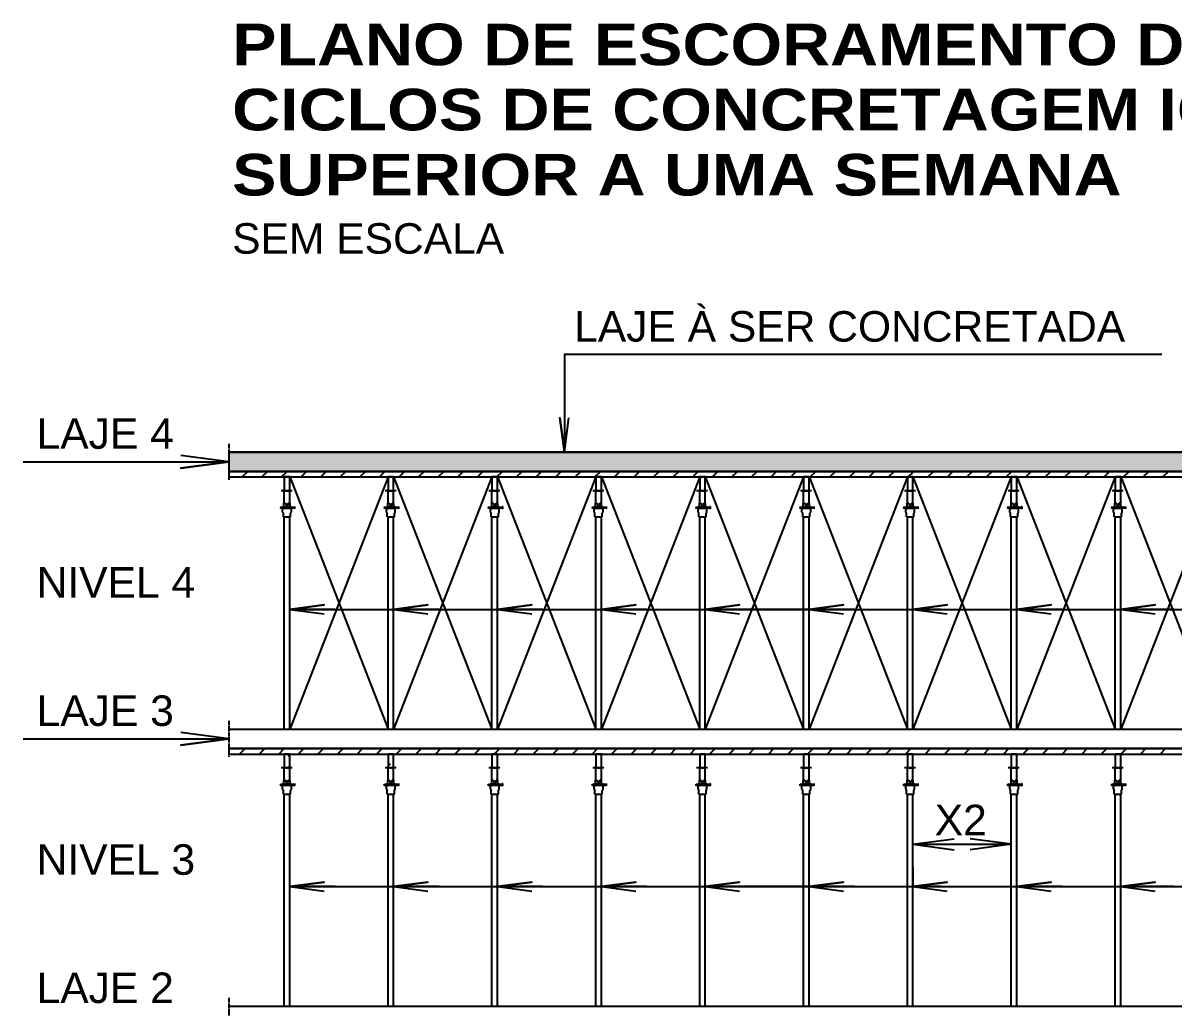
# Model space of a CAD drawing. Extents: x 0 to 7795, y 0 to 4205.
# Drawn here: x 5046.6 to 5462.1, y 931.9 to 1287.3 of the extents above; entities that cross this region are included whole.
import ezdxf

# ---------------------------------------------------------------- set-up
doc = ezdxf.new("R2010")
doc.units = 0
doc.header["$MEASUREMENT"] = 0
doc.linetypes.add('ESTILO_TQS_0007', pattern=[2.1, 1.5, -0.2, 0.2, -0.2])
for name, color, linetype in [('MTH-14', 2, 'CONTINUOUS'), ('MTH-230', 1, 'CONTINUOUS'), ('MTH-26', 1, 'CONTINUOUS'), ('MTH-COTAS7', 31, 'CONTINUOUS'), ('MTH-EIXO-217', 8, 'CONTINUOUS'), ('MTH-HACHURA-PILAR', 1, 'CONTINUOUS'), ('MTH-LAJE-PRÉ', 16, 'CONTINUOUS'), ('MTH-LINHA-CORTE', 5, 'CONTINUOUS'), ('MTH-LINHAS-GERAIS', 7, 'CONTINUOUS'), ('MTH-SIMB_COTA', 3, 'CONTINUOUS'), ('MTH-SOMBRA21', 150, 'CONTINUOUS'), ('MTH-TXT-NEGRITO', 5, 'CONTINUOUS'), ('MTH-TXT-NOTAS', 3, 'CONTINUOUS')]:
    doc.layers.add(name, color=color, linetype=linetype)
doc.styles.add('TQS_ARIAL', font='arial.ttf')
doc.styles.add('TQS_ARIAL_BLACK', font='ariblk.ttf')

msp = doc.modelspace()

# ---------------------------------------------------------------- linework, layer by layer
at = {"layer": 'MTH-14', "linetype": 'Continuous'}
for p, q in [((5142.891873, 1123.529939), (5178.391872, 1032.529939)), ((5178.391872, 1123.529939), (5142.891873, 1032.529939)), ((5180.391872, 1123.529939), (5215.891872, 1032.529939)), ((5215.891872, 1123.529939), (5180.391872, 1032.529939)), ((5253.391867, 1123.529939), (5217.891868, 1032.529939)), ((5217.891868, 1123.529939), (5253.391867, 1032.529939)), ((5290.891867, 1123.529939), (5255.391867, 1032.529939)), ((5255.391867, 1123.529939), (5290.891867, 1032.529939)), ((5328.391862, 1123.529939), (5292.891862, 1032.529939)), ((5292.891862, 1123.529939), (5328.391862, 1032.529939)), ((5365.891861, 1123.529939), (5330.391862, 1032.529939)), ((5330.391862, 1123.529939), (5365.891861, 1032.529939)), ((5403.391857, 1123.529939), (5367.891857, 1032.529939)), ((5367.891857, 1123.529939), (5403.391857, 1032.529939)), ((5440.891856, 1123.529939), (5405.391857, 1032.529939)), ((5405.391857, 1123.529939), (5440.891856, 1032.529939)), ((5478.391852, 1123.529939), (5442.891852, 1032.529939)), ((5442.891852, 1123.529939), (5478.391852, 1032.529939)), ((5140.891873, 1114.097688), (5140.891873, 1118.529939)), ((5142.891873, 1114.097688), (5142.891873, 1118.529939)), ((5178.391872, 1114.097688), (5178.391872, 1118.529939)), ((5180.391872, 1114.097688), (5180.391872, 1118.529939)), ((5215.891865, 1114.097688), (5215.891865, 1118.529939)), ((5217.891865, 1114.097688), (5217.891865, 1118.529939)), ((5253.391867, 1114.097688), (5253.391867, 1118.529939)), ((5255.391867, 1114.097688), (5255.391867, 1118.529939)), ((5290.89188, 1114.097688), (5290.89188, 1118.529939)), ((5292.89188, 1114.097688), (5292.89188, 1118.529939)), ((5328.391862, 1114.097688), (5328.391862, 1118.529939)), ((5330.391862, 1114.097688), (5330.391862, 1118.529939)), ((5365.89188, 1114.097688), (5365.89188, 1118.529939)), ((5367.89188, 1114.097688), (5367.89188, 1118.529939)), ((5403.391857, 1114.097688), (5403.391857, 1118.529939)), ((5405.391857, 1114.097688), (5405.391857, 1118.529939)), ((5440.89188, 1114.097688), (5440.89188, 1118.529939)), ((5442.89188, 1114.097688), (5442.89188, 1118.529939)), ((5140.891873, 1032.529939), (5140.891865, 1109.08658)), ((5142.891873, 1032.529939), (5142.891865, 1109.08658)), ((5178.391872, 1032.529939), (5178.391865, 1109.08658)), ((5180.391872, 1032.529939), (5180.391865, 1109.08658)), ((5215.891865, 1032.529939), (5215.891865, 1109.08658)), ((5217.891865, 1032.529939), (5217.891865, 1109.08658)), ((5253.391867, 1032.529939), (5253.39186, 1109.08658)), ((5255.391867, 1032.529939), (5255.39186, 1109.08658)), ((5290.89188, 1032.529939), (5290.89188, 1109.08658)), ((5292.89188, 1032.529939), (5292.89188, 1109.08658)), ((5328.391862, 1032.529939), (5328.391854, 1109.08658)), ((5330.391862, 1032.529939), (5330.391854, 1109.08658)), ((5365.89188, 1032.529939), (5365.89188, 1109.08658)), ((5367.89188, 1032.529939), (5367.89188, 1109.08658)), ((5403.391857, 1032.529939), (5403.391849, 1109.08658)), ((5405.391857, 1032.529939), (5405.391849, 1109.08658)), ((5440.89188, 1032.529939), (5440.89188, 1109.08658)), ((5442.89188, 1032.529939), (5442.89188, 1109.08658)), ((5140.891873, 1014.097688), (5140.891873, 1018.529939)), ((5142.891873, 1014.097688), (5142.891873, 1018.529939)), ((5178.391872, 1014.097688), (5178.391872, 1018.529939)), ((5180.391872, 1014.097688), (5180.391872, 1018.529939)), ((5215.891865, 1014.097688), (5215.891865, 1018.529939)), ((5217.891865, 1014.097688), (5217.891865, 1018.529939)), ((5253.391867, 1014.097688), (5253.391867, 1018.529939)), ((5255.391867, 1014.097688), (5255.391867, 1018.529939)), ((5290.89188, 1014.097688), (5290.89188, 1018.529939)), ((5292.89188, 1014.097688), (5292.89188, 1018.529939)), ((5328.391861, 1014.097688), (5328.391861, 1018.529939)), ((5330.391861, 1014.097688), (5330.391861, 1018.529939)), ((5365.89188, 1014.097688), (5365.89188, 1018.529939)), ((5367.89188, 1014.097688), (5367.89188, 1018.529939)), ((5403.391855, 1014.097688), (5403.391855, 1018.529939)), ((5405.391855, 1014.097688), (5405.391855, 1018.529939)), ((5440.89188, 1014.097688), (5440.89188, 1018.529939)), ((5442.89188, 1014.097688), (5442.89188, 1018.529939)), ((5140.891873, 932.529939), (5140.891865, 1009.08658)), ((5142.891873, 932.529939), (5142.891865, 1009.08658)), ((5178.391872, 932.529939), (5178.391865, 1009.08658)), ((5180.391872, 932.529939), (5180.391865, 1009.08658)), ((5215.891865, 932.529939), (5215.891865, 1009.08658)), ((5217.891865, 932.529939), (5217.891865, 1009.08658)), ((5253.391867, 932.529939), (5253.391859, 1009.08658)), ((5255.391867, 932.529939), (5255.391859, 1009.08658)), ((5290.89188, 932.529939), (5290.89188, 1009.08658)), ((5292.89188, 932.529939), (5292.89188, 1009.08658)), ((5328.391861, 932.529939), (5328.391853, 1009.08658)), ((5330.391861, 932.529939), (5330.391853, 1009.08658)), ((5365.89188, 932.529939), (5365.89188, 1009.08658)), ((5367.89188, 932.529939), (5367.89188, 1009.08658)), ((5403.391855, 932.529939), (5403.391847, 1009.08658)), ((5405.391855, 932.529939), (5405.391847, 1009.08658)), ((5440.89188, 932.529939), (5440.89188, 1009.08658)), ((5442.89188, 932.529939), (5442.89188, 1009.08658))]:
    msp.add_line(p, q, dxfattribs=at)
at = {"layer": 'MTH-230', "linetype": 'Continuous'}
for p, q in [((5140.798924, 1112.785432), (5140.798924, 1114.097688)), ((5140.798924, 1114.097688), (5141.400685, 1114.097688)), ((5141.400685, 1114.097688), (5141.547032, 1113.289338)), ((5142.236714, 1113.289338), (5142.383061, 1114.097688)), ((5142.984822, 1114.097688), (5142.383061, 1114.097688)), ((5142.984822, 1112.785432), (5142.984822, 1114.097688)), ((5178.298923, 1112.785432), (5178.298923, 1114.097688)), ((5178.298923, 1114.097688), (5178.900684, 1114.097688)), ((5178.900684, 1114.097688), (5179.047031, 1113.289338)), ((5179.736713, 1113.289338), (5179.88306, 1114.097688)), ((5180.484821, 1114.097688), (5179.88306, 1114.097688)), ((5180.484821, 1112.785432), (5180.484821, 1114.097688)), ((5215.798909, 1112.785432), (5215.798909, 1114.097688)), ((5215.798909, 1114.097688), (5216.400685, 1114.097688)), ((5216.400685, 1114.097688), (5216.547032, 1113.289338)), ((5217.236699, 1113.289338), (5217.383046, 1114.097688)), ((5217.984822, 1114.097688), (5217.383046, 1114.097688)), ((5217.984822, 1112.785432), (5217.984822, 1114.097688)), ((5253.298918, 1112.785432), (5253.298918, 1114.097688)), ((5253.298918, 1114.097688), (5253.900679, 1114.097688)), ((5253.900679, 1114.097688), (5254.047026, 1113.289338)), ((5254.736708, 1113.289338), (5254.883055, 1114.097688)), ((5255.484816, 1114.097688), (5254.883055, 1114.097688)), ((5255.484816, 1112.785432), (5255.484816, 1114.097688)), ((5290.798924, 1112.785432), (5290.798924, 1114.097688)), ((5290.798924, 1114.097688), (5291.400669, 1114.097688)), ((5291.400669, 1114.097688), (5291.547032, 1113.289338)), ((5292.236729, 1113.289338), (5292.383061, 1114.097688)), ((5292.984837, 1114.097688), (5292.383061, 1114.097688)), ((5292.984837, 1112.785432), (5292.984837, 1114.097688)), ((5328.298913, 1112.785432), (5328.298913, 1114.097688)), ((5328.298913, 1114.097688), (5328.900674, 1114.097688)), ((5328.900674, 1114.097688), (5329.047021, 1113.289338)), ((5329.736703, 1113.289338), (5329.88305, 1114.097688)), ((5330.484811, 1114.097688), (5329.88305, 1114.097688)), ((5330.484811, 1112.785432), (5330.484811, 1114.097688)), ((5365.798924, 1112.785432), (5365.798924, 1114.097688)), ((5365.798924, 1114.097688), (5366.400669, 1114.097688)), ((5366.400669, 1114.097688), (5366.547032, 1113.289338)), ((5367.236668, 1113.289338), (5367.38303, 1114.097688)), ((5367.984837, 1114.097688), (5367.38303, 1114.097688)), ((5367.984837, 1112.785432), (5367.984837, 1114.097688)), ((5403.298908, 1112.785432), (5403.298908, 1114.097688)), ((5403.298908, 1114.097688), (5403.900669, 1114.097688)), ((5403.900669, 1114.097688), (5404.047016, 1113.289338)), ((5404.736698, 1113.289338), (5404.883045, 1114.097688)), ((5405.484806, 1114.097688), (5404.883045, 1114.097688)), ((5405.484806, 1112.785432), (5405.484806, 1114.097688)), ((5440.798924, 1112.785432), (5440.798924, 1114.097688)), ((5440.798924, 1114.097688), (5441.400669, 1114.097688)), ((5441.400669, 1114.097688), (5441.547032, 1113.289338)), ((5442.236729, 1113.289338), (5442.38303, 1114.097688)), ((5442.984837, 1114.097688), (5442.38303, 1114.097688)), ((5442.984837, 1112.785432), (5442.984837, 1114.097688)), ((5139.385456, 1112.496858), (5139.627064, 1112.636384)), ((5139.385456, 1112.496858), (5139.627056, 1112.357331)), ((5139.627056, 1112.357331), (5140.43549, 1112.357331)), ((5139.627064, 1112.636384), (5140.43549, 1112.636384)), ((5140.310826, 1111.783479), (5140.565739, 1112.208284)), ((5140.310826, 1110.871736), (5140.310826, 1111.783479)), ((5140.310826, 1110.871736), (5140.584332, 1110.415925)), ((5140.584332, 1109.08658), (5140.584332, 1110.415925)), ((5141.547032, 1113.289338), (5142.236714, 1113.289338)), ((5143.199406, 1110.415925), (5143.47292, 1110.871736)), ((5143.199406, 1109.08658), (5143.199406, 1110.415925)), ((5143.218007, 1112.208284), (5143.47292, 1111.783479)), ((5143.40408, 1112.357331), (5144.589695, 1112.357331)), ((5143.404087, 1112.636384), (5144.589695, 1112.636384)), ((5143.47292, 1110.871736), (5143.47292, 1111.783479)), ((5144.589695, 1112.879426), (5144.589695, 1112.047273)), ((5144.647549, 1112.879426), (5144.589695, 1112.879426)), ((5144.647549, 1112.047273), (5144.589695, 1112.047273)), ((5144.647549, 1112.879426), (5144.647549, 1112.047273)), ((5176.885456, 1112.496858), (5177.127064, 1112.636384)), ((5176.885456, 1112.496858), (5177.127056, 1112.357331)), ((5177.127056, 1112.357331), (5177.93549, 1112.357331)), ((5177.127064, 1112.636384), (5177.93549, 1112.636384)), ((5177.810825, 1111.783479), (5178.065739, 1112.208284)), ((5177.810825, 1110.871736), (5177.810825, 1111.783479)), ((5177.810825, 1110.871736), (5178.084332, 1110.415925)), ((5178.084332, 1109.08658), (5178.084332, 1110.415925)), ((5179.047031, 1113.289338), (5179.736713, 1113.289338)), ((5180.699406, 1110.415925), (5180.972919, 1110.871736)), ((5180.699406, 1109.08658), (5180.699406, 1110.415925)), ((5180.718006, 1112.208284), (5180.972919, 1111.783479)), ((5180.904079, 1112.357331), (5182.089695, 1112.357331)), ((5180.904087, 1112.636384), (5182.089695, 1112.636384)), ((5180.972919, 1110.871736), (5180.972919, 1111.783479)), ((5182.089695, 1112.879426), (5182.089695, 1112.047273)), ((5182.147549, 1112.879426), (5182.089695, 1112.879426)), ((5182.147549, 1112.047273), (5182.089695, 1112.047273)), ((5182.147549, 1112.879426), (5182.147549, 1112.047273)), ((5214.385441, 1112.496858), (5214.627049, 1112.636384)), ((5214.385441, 1112.496858), (5214.627049, 1112.357331)), ((5214.627049, 1112.636384), (5215.43549, 1112.636384)), ((5214.627049, 1112.357331), (5215.43549, 1112.357331)), ((5215.31081, 1111.783479), (5215.565739, 1112.208284)), ((5215.31081, 1110.871736), (5215.31081, 1111.783479)), ((5215.31081, 1110.871736), (5215.584324, 1110.415925)), ((5215.584324, 1109.08658), (5215.584324, 1110.415925)), ((5216.547032, 1113.289338), (5217.236699, 1113.289338)), ((5218.199406, 1110.415925), (5218.47292, 1110.871736)), ((5218.199406, 1109.08658), (5218.199406, 1110.415925)), ((5218.217991, 1112.208284), (5218.47292, 1111.783479)), ((5218.404072, 1112.636384), (5219.58968, 1112.636384)), ((5218.404072, 1112.357331), (5219.58968, 1112.357331)), ((5218.47292, 1110.871736), (5218.47292, 1111.783479)), ((5219.58968, 1112.879426), (5219.58968, 1112.047273)), ((5219.647541, 1112.879426), (5219.58968, 1112.879426)), ((5219.647541, 1112.047273), (5219.58968, 1112.047273)), ((5219.647541, 1112.879426), (5219.647541, 1112.047273)), ((5251.885451, 1112.496858), (5252.127059, 1112.636384)), ((5251.885451, 1112.496858), (5252.127051, 1112.357331)), ((5252.127051, 1112.357331), (5252.935485, 1112.357331)), ((5252.127059, 1112.636384), (5252.935485, 1112.636384)), ((5252.81082, 1111.783479), (5253.065734, 1112.208284)), ((5252.81082, 1110.871736), (5252.81082, 1111.783479)), ((5252.81082, 1110.871736), (5253.084326, 1110.415925)), ((5253.084326, 1109.08658), (5253.084326, 1110.415925)), ((5254.047026, 1113.289338), (5254.736708, 1113.289338)), ((5255.699401, 1110.415925), (5255.972914, 1110.871736)), ((5255.699401, 1109.08658), (5255.699401, 1110.415925)), ((5255.718001, 1112.208284), (5255.972914, 1111.783479)), ((5255.904074, 1112.357331), (5257.08969, 1112.357331)), ((5255.904082, 1112.636384), (5257.08969, 1112.636384)), ((5255.972914, 1110.871736), (5255.972914, 1111.783479)), ((5257.08969, 1112.879426), (5257.08969, 1112.047273)), ((5257.147544, 1112.879426), (5257.08969, 1112.879426)), ((5257.147544, 1112.047273), (5257.08969, 1112.047273)), ((5257.147544, 1112.879426), (5257.147544, 1112.047273)), ((5289.385472, 1112.496858), (5289.627049, 1112.636384)), ((5289.385472, 1112.496858), (5289.627049, 1112.357331)), ((5289.627049, 1112.636384), (5290.43549, 1112.636384)), ((5289.627049, 1112.357331), (5290.43549, 1112.357331)), ((5290.310826, 1111.783479), (5290.565739, 1112.208284)), ((5290.310826, 1110.871736), (5290.310826, 1111.783479)), ((5290.310826, 1110.871736), (5290.584324, 1110.415925)), ((5290.584324, 1109.08658), (5290.584324, 1110.415925)), ((5291.547032, 1113.289338), (5292.236729, 1113.289338)), ((5293.199406, 1110.415925), (5293.472935, 1110.871736)), ((5293.199406, 1109.08658), (5293.199406, 1110.415925)), ((5293.217991, 1112.208284), (5293.472935, 1111.783479)), ((5293.404087, 1112.636384), (5294.589695, 1112.636384)), ((5293.404087, 1112.357331), (5294.589695, 1112.357331)), ((5293.472935, 1110.871736), (5293.472935, 1111.783479)), ((5294.589695, 1112.879426), (5294.589695, 1112.047273)), ((5294.647557, 1112.879426), (5294.589695, 1112.879426)), ((5294.647557, 1112.047273), (5294.589695, 1112.047273)), ((5294.647557, 1112.879426), (5294.647557, 1112.047273)), ((5326.885446, 1112.496858), (5327.127053, 1112.636384)), ((5326.885446, 1112.496858), (5327.127046, 1112.357331)), ((5327.127046, 1112.357331), (5327.935479, 1112.357331)), ((5327.127053, 1112.636384), (5327.935479, 1112.636384)), ((5327.810815, 1111.783479), (5328.065728, 1112.208284)), ((5327.810815, 1110.871736), (5327.810815, 1111.783479)), ((5327.810815, 1110.871736), (5328.084321, 1110.415925)), ((5328.084321, 1109.08658), (5328.084321, 1110.415925)), ((5329.047021, 1113.289338), (5329.736703, 1113.289338)), ((5330.699395, 1110.415925), (5330.972909, 1110.871736)), ((5330.699395, 1109.08658), (5330.699395, 1110.415925)), ((5330.717996, 1112.208284), (5330.972909, 1111.783479)), ((5330.904069, 1112.357331), (5332.089685, 1112.357331)), ((5330.904077, 1112.636384), (5332.089685, 1112.636384)), ((5330.972909, 1110.871736), (5330.972909, 1111.783479)), ((5332.089685, 1112.879426), (5332.089685, 1112.047273)), ((5332.147538, 1112.879426), (5332.089685, 1112.879426)), ((5332.147538, 1112.047273), (5332.089685, 1112.047273)), ((5332.147538, 1112.879426), (5332.147538, 1112.047273)), ((5364.385472, 1112.496858), (5364.627049, 1112.636384)), ((5364.385472, 1112.496858), (5364.627049, 1112.357331)), ((5364.627049, 1112.636384), (5365.43546, 1112.636384)), ((5364.627049, 1112.357331), (5365.43546, 1112.357331)), ((5365.310826, 1111.783479), (5365.565709, 1112.208284)), ((5365.310826, 1110.871736), (5365.310826, 1111.783479)), ((5365.310826, 1110.871736), (5365.584324, 1110.415925)), ((5365.584324, 1109.08658), (5365.584324, 1110.415925)), ((5366.547032, 1113.289338), (5367.236668, 1113.289338)), ((5368.199376, 1110.415925), (5368.472935, 1110.871736)), ((5368.199376, 1109.08658), (5368.199376, 1110.415925)), ((5368.217991, 1112.208284), (5368.472935, 1111.783479)), ((5368.404087, 1112.636384), (5369.589695, 1112.636384)), ((5368.404087, 1112.357331), (5369.589695, 1112.357331)), ((5368.472935, 1110.871736), (5368.472935, 1111.783479)), ((5369.589695, 1112.879426), (5369.589695, 1112.047273)), ((5369.647557, 1112.879426), (5369.589695, 1112.879426)), ((5369.647557, 1112.047273), (5369.589695, 1112.047273)), ((5369.647557, 1112.879426), (5369.647557, 1112.047273)), ((5401.885441, 1112.496858), (5402.127048, 1112.636384)), ((5401.885441, 1112.496858), (5402.127041, 1112.357331)), ((5402.127041, 1112.357331), (5402.935474, 1112.357331)), ((5402.127048, 1112.636384), (5402.935474, 1112.636384)), ((5402.81081, 1111.783479), (5403.065723, 1112.208284)), ((5402.81081, 1110.871736), (5402.81081, 1111.783479)), ((5402.81081, 1110.871736), (5403.084316, 1110.415925)), ((5403.084316, 1109.08658), (5403.084316, 1110.415925)), ((5404.047016, 1113.289338), (5404.736698, 1113.289338)), ((5405.69939, 1110.415925), (5405.972904, 1110.871736)), ((5405.69939, 1109.08658), (5405.69939, 1110.415925)), ((5405.717991, 1112.208284), (5405.972904, 1111.783479)), ((5405.904064, 1112.357331), (5407.08968, 1112.357331)), ((5405.904072, 1112.636384), (5407.08968, 1112.636384)), ((5405.972904, 1110.871736), (5405.972904, 1111.783479)), ((5407.08968, 1112.879426), (5407.08968, 1112.047273)), ((5407.147533, 1112.879426), (5407.08968, 1112.879426)), ((5407.147533, 1112.047273), (5407.08968, 1112.047273)), ((5407.147533, 1112.879426), (5407.147533, 1112.047273)), ((5439.385472, 1112.496858), (5439.627049, 1112.636384)), ((5439.385472, 1112.496858), (5439.627049, 1112.357331)), ((5439.627049, 1112.636384), (5440.43546, 1112.636384)), ((5439.627049, 1112.357331), (5440.43546, 1112.357331)), ((5440.310826, 1111.783479), (5440.565709, 1112.208284)), ((5440.310826, 1110.871736), (5440.310826, 1111.783479)), ((5440.310826, 1110.871736), (5440.584324, 1110.415925)), ((5440.584324, 1109.08658), (5440.584324, 1110.415925)), ((5441.547032, 1113.289338), (5442.236729, 1113.289338)), ((5443.199376, 1110.415925), (5443.472935, 1110.871736)), ((5443.199376, 1109.08658), (5443.199376, 1110.415925)), ((5443.217991, 1112.208284), (5443.472935, 1111.783479)), ((5443.404087, 1112.636384), (5444.589695, 1112.636384)), ((5443.404087, 1112.357331), (5444.589695, 1112.357331)), ((5443.472935, 1110.871736), (5443.472935, 1111.783479)), ((5444.589695, 1112.879426), (5444.589695, 1112.047273)), ((5444.647557, 1112.879426), (5444.589695, 1112.879426)), ((5444.647557, 1112.047273), (5444.589695, 1112.047273)), ((5444.647557, 1112.879426), (5444.647557, 1112.047273)), ((5140.584332, 1109.08658), (5143.199406, 1109.08658)), ((5178.084332, 1109.08658), (5180.699406, 1109.08658)), ((5215.584324, 1109.08658), (5218.199406, 1109.08658)), ((5253.084326, 1109.08658), (5255.699401, 1109.08658)), ((5290.584324, 1109.08658), (5293.199406, 1109.08658)), ((5328.084321, 1109.08658), (5330.699395, 1109.08658)), ((5365.584324, 1109.08658), (5368.199376, 1109.08658)), ((5403.084316, 1109.08658), (5405.69939, 1109.08658)), ((5440.584324, 1109.08658), (5443.199376, 1109.08658)), ((5140.798924, 1012.785432), (5140.798924, 1014.097688)), ((5140.798924, 1014.097688), (5141.400685, 1014.097688)), ((5141.400685, 1014.097688), (5141.547032, 1013.289338)), ((5142.236714, 1013.289338), (5142.383061, 1014.097688)), ((5142.984822, 1014.097688), (5142.383061, 1014.097688)), ((5142.984822, 1012.785432), (5142.984822, 1014.097688)), ((5178.298923, 1012.785432), (5178.298923, 1014.097688)), ((5178.298923, 1014.097688), (5178.900684, 1014.097688)), ((5178.900684, 1014.097688), (5179.047031, 1013.289338)), ((5179.736713, 1013.289338), (5179.88306, 1014.097688)), ((5180.484821, 1014.097688), (5179.88306, 1014.097688)), ((5180.484821, 1012.785432), (5180.484821, 1014.097688)), ((5215.798909, 1012.785432), (5215.798909, 1014.097688)), ((5215.798909, 1014.097688), (5216.400685, 1014.097688)), ((5216.400685, 1014.097688), (5216.547032, 1013.289338)), ((5217.236699, 1013.289338), (5217.383046, 1014.097688)), ((5217.984822, 1014.097688), (5217.383046, 1014.097688)), ((5217.984822, 1012.785432), (5217.984822, 1014.097688)), ((5253.298918, 1012.785432), (5253.298918, 1014.097688)), ((5253.298918, 1014.097688), (5253.900679, 1014.097688)), ((5253.900679, 1014.097688), (5254.047026, 1013.289338)), ((5254.736708, 1013.289338), (5254.883055, 1014.097688)), ((5255.484815, 1014.097688), (5254.883055, 1014.097688)), ((5255.484815, 1012.785432), (5255.484815, 1014.097688)), ((5290.798924, 1012.785432), (5290.798924, 1014.097688)), ((5290.798924, 1014.097688), (5291.400669, 1014.097688)), ((5291.400669, 1014.097688), (5291.547032, 1013.289338)), ((5292.236729, 1013.289338), (5292.383061, 1014.097688)), ((5292.984837, 1014.097688), (5292.383061, 1014.097688)), ((5292.984837, 1012.785432), (5292.984837, 1014.097688)), ((5328.298912, 1012.785432), (5328.298912, 1014.097688)), ((5328.298912, 1014.097688), (5328.900673, 1014.097688)), ((5328.900673, 1014.097688), (5329.04702, 1013.289338)), ((5329.736702, 1013.289338), (5329.883049, 1014.097688)), ((5330.48481, 1014.097688), (5329.883049, 1014.097688)), ((5330.48481, 1012.785432), (5330.48481, 1014.097688)), ((5365.798924, 1012.785432), (5365.798924, 1014.097688)), ((5365.798924, 1014.097688), (5366.400669, 1014.097688)), ((5366.400669, 1014.097688), (5366.547032, 1013.289338)), ((5367.236668, 1013.289338), (5367.38303, 1014.097688)), ((5367.984837, 1014.097688), (5367.38303, 1014.097688)), ((5367.984837, 1012.785432), (5367.984837, 1014.097688)), ((5403.298906, 1012.785432), (5403.298906, 1014.097688)), ((5403.298906, 1014.097688), (5403.900667, 1014.097688)), ((5403.900667, 1014.097688), (5404.047014, 1013.289338)), ((5404.736696, 1013.289338), (5404.883043, 1014.097688)), ((5405.484804, 1014.097688), (5404.883043, 1014.097688)), ((5405.484804, 1012.785432), (5405.484804, 1014.097688)), ((5440.798924, 1012.785432), (5440.798924, 1014.097688)), ((5440.798924, 1014.097688), (5441.400669, 1014.097688)), ((5441.400669, 1014.097688), (5441.547032, 1013.289338)), ((5442.236729, 1013.289338), (5442.38303, 1014.097688)), ((5442.984837, 1014.097688), (5442.38303, 1014.097688)), ((5442.984837, 1012.785432), (5442.984837, 1014.097688)), ((5139.385456, 1012.496858), (5139.627064, 1012.636384)), ((5139.385456, 1012.496858), (5139.627056, 1012.357331)), ((5139.627056, 1012.357331), (5140.43549, 1012.357331)), ((5139.627064, 1012.636384), (5140.43549, 1012.636384)), ((5140.310826, 1011.783479), (5140.565739, 1012.208284)), ((5140.310826, 1010.871736), (5140.310826, 1011.783479)), ((5140.310826, 1010.871736), (5140.584332, 1010.415925)), ((5140.584332, 1009.08658), (5140.584332, 1010.415925)), ((5141.547032, 1013.289338), (5142.236714, 1013.289338)), ((5143.199406, 1010.415925), (5143.47292, 1010.871736)), ((5143.199406, 1009.08658), (5143.199406, 1010.415925)), ((5143.218007, 1012.208284), (5143.47292, 1011.783479)), ((5143.40408, 1012.357331), (5144.589695, 1012.357331)), ((5143.404087, 1012.636384), (5144.589695, 1012.636384)), ((5143.47292, 1010.871736), (5143.47292, 1011.783479)), ((5144.589695, 1012.879426), (5144.589695, 1012.047273)), ((5144.647549, 1012.879426), (5144.589695, 1012.879426)), ((5144.647549, 1012.047273), (5144.589695, 1012.047273)), ((5144.647549, 1012.879426), (5144.647549, 1012.047273)), ((5176.885456, 1012.496858), (5177.127064, 1012.636384)), ((5176.885456, 1012.496858), (5177.127056, 1012.357331)), ((5177.127056, 1012.357331), (5177.93549, 1012.357331)), ((5177.127064, 1012.636384), (5177.93549, 1012.636384)), ((5177.810825, 1011.783479), (5178.065739, 1012.208284)), ((5177.810825, 1010.871736), (5177.810825, 1011.783479)), ((5177.810825, 1010.871736), (5178.084332, 1010.415925)), ((5178.084332, 1009.08658), (5178.084332, 1010.415925)), ((5179.047031, 1013.289338), (5179.736713, 1013.289338)), ((5180.699406, 1010.415925), (5180.972919, 1010.871736)), ((5180.699406, 1009.08658), (5180.699406, 1010.415925)), ((5180.718006, 1012.208284), (5180.972919, 1011.783479)), ((5180.904079, 1012.357331), (5182.089695, 1012.357331)), ((5180.904087, 1012.636384), (5182.089695, 1012.636384)), ((5180.972919, 1010.871736), (5180.972919, 1011.783479)), ((5182.089695, 1012.879426), (5182.089695, 1012.047273)), ((5182.147549, 1012.879426), (5182.089695, 1012.879426)), ((5182.147549, 1012.047273), (5182.089695, 1012.047273)), ((5182.147549, 1012.879426), (5182.147549, 1012.047273)), ((5214.385441, 1012.496858), (5214.627049, 1012.636384)), ((5214.385441, 1012.496858), (5214.627049, 1012.357331)), ((5214.627049, 1012.636384), (5215.43549, 1012.636384)), ((5214.627049, 1012.357331), (5215.43549, 1012.357331)), ((5215.31081, 1011.783479), (5215.565739, 1012.208284)), ((5215.31081, 1010.871736), (5215.31081, 1011.783479)), ((5215.31081, 1010.871736), (5215.584324, 1010.415925)), ((5215.584324, 1009.08658), (5215.584324, 1010.415925)), ((5216.547032, 1013.289338), (5217.236699, 1013.289338)), ((5218.199406, 1010.415925), (5218.47292, 1010.871736)), ((5218.199406, 1009.08658), (5218.199406, 1010.415925)), ((5218.217991, 1012.208284), (5218.47292, 1011.783479)), ((5218.404072, 1012.636384), (5219.58968, 1012.636384)), ((5218.404072, 1012.357331), (5219.58968, 1012.357331)), ((5218.47292, 1010.871736), (5218.47292, 1011.783479)), ((5219.58968, 1012.879426), (5219.58968, 1012.047273)), ((5219.647541, 1012.879426), (5219.58968, 1012.879426)), ((5219.647541, 1012.047273), (5219.58968, 1012.047273)), ((5219.647541, 1012.879426), (5219.647541, 1012.047273)), ((5251.88545, 1012.496858), (5252.127058, 1012.636384)), ((5251.88545, 1012.496858), (5252.12705, 1012.357331)), ((5252.12705, 1012.357331), (5252.935484, 1012.357331)), ((5252.127058, 1012.636384), (5252.935484, 1012.636384)), ((5252.81082, 1011.783479), (5253.065733, 1012.208284)), ((5252.81082, 1010.871736), (5252.81082, 1011.783479)), ((5252.81082, 1010.871736), (5253.084326, 1010.415925)), ((5253.084326, 1009.08658), (5253.084326, 1010.415925)), ((5254.047026, 1013.289338), (5254.736708, 1013.289338)), ((5255.6994, 1010.415925), (5255.972914, 1010.871736)), ((5255.6994, 1009.08658), (5255.6994, 1010.415925)), ((5255.718, 1012.208284), (5255.972914, 1011.783479)), ((5255.904074, 1012.357331), (5257.089689, 1012.357331)), ((5255.904081, 1012.636384), (5257.089689, 1012.636384)), ((5255.972914, 1010.871736), (5255.972914, 1011.783479)), ((5257.089689, 1012.879426), (5257.089689, 1012.047273)), ((5257.147543, 1012.879426), (5257.089689, 1012.879426)), ((5257.147543, 1012.047273), (5257.089689, 1012.047273)), ((5257.147543, 1012.879426), (5257.147543, 1012.047273)), ((5289.385472, 1012.496858), (5289.627049, 1012.636384)), ((5289.385472, 1012.496858), (5289.627049, 1012.357331)), ((5289.627049, 1012.636384), (5290.43549, 1012.636384)), ((5289.627049, 1012.357331), (5290.43549, 1012.357331)), ((5290.310826, 1011.783479), (5290.565739, 1012.208284)), ((5290.310826, 1010.871736), (5290.310826, 1011.783479)), ((5290.310826, 1010.871736), (5290.584324, 1010.415925)), ((5290.584324, 1009.08658), (5290.584324, 1010.415925)), ((5291.547032, 1013.289338), (5292.236729, 1013.289338)), ((5293.199406, 1010.415925), (5293.472935, 1010.871736)), ((5293.199406, 1009.08658), (5293.199406, 1010.415925)), ((5293.217991, 1012.208284), (5293.472935, 1011.783479)), ((5293.404087, 1012.636384), (5294.589695, 1012.636384)), ((5293.404087, 1012.357331), (5294.589695, 1012.357331)), ((5293.472935, 1010.871736), (5293.472935, 1011.783479)), ((5294.589695, 1012.879426), (5294.589695, 1012.047273)), ((5294.647557, 1012.879426), (5294.589695, 1012.879426)), ((5294.647557, 1012.047273), (5294.589695, 1012.047273)), ((5294.647557, 1012.879426), (5294.647557, 1012.047273)), ((5326.885444, 1012.496858), (5327.127052, 1012.636384)), ((5326.885444, 1012.496858), (5327.127044, 1012.357331)), ((5327.127044, 1012.357331), (5327.935478, 1012.357331)), ((5327.127052, 1012.636384), (5327.935478, 1012.636384)), ((5327.810814, 1011.783479), (5328.065727, 1012.208284)), ((5327.810814, 1010.871736), (5327.810814, 1011.783479)), ((5327.810814, 1010.871736), (5328.08432, 1010.415925)), ((5328.08432, 1009.08658), (5328.08432, 1010.415925)), ((5329.04702, 1013.289338), (5329.736702, 1013.289338)), ((5330.699394, 1010.415925), (5330.972908, 1010.871736)), ((5330.699394, 1009.08658), (5330.699394, 1010.415925)), ((5330.717994, 1012.208284), (5330.972908, 1011.783479)), ((5330.904068, 1012.357331), (5332.089683, 1012.357331)), ((5330.904075, 1012.636384), (5332.089683, 1012.636384)), ((5330.972908, 1010.871736), (5330.972908, 1011.783479)), ((5332.089683, 1012.879426), (5332.089683, 1012.047273)), ((5332.147537, 1012.879426), (5332.089683, 1012.879426)), ((5332.147537, 1012.047273), (5332.089683, 1012.047273)), ((5332.147537, 1012.879426), (5332.147537, 1012.047273)), ((5364.385472, 1012.496858), (5364.627049, 1012.636384)), ((5364.385472, 1012.496858), (5364.627049, 1012.357331)), ((5364.627049, 1012.636384), (5365.43546, 1012.636384)), ((5364.627049, 1012.357331), (5365.43546, 1012.357331)), ((5365.310826, 1011.783479), (5365.565709, 1012.208284)), ((5365.310826, 1010.871736), (5365.310826, 1011.783479)), ((5365.310826, 1010.871736), (5365.584324, 1010.415925)), ((5365.584324, 1009.08658), (5365.584324, 1010.415925)), ((5366.547032, 1013.289338), (5367.236668, 1013.289338)), ((5368.199376, 1010.415925), (5368.472935, 1010.871736)), ((5368.199376, 1009.08658), (5368.199376, 1010.415925)), ((5368.217991, 1012.208284), (5368.472935, 1011.783479)), ((5368.404087, 1012.636384), (5369.589695, 1012.636384)), ((5368.404087, 1012.357331), (5369.589695, 1012.357331)), ((5368.472935, 1010.871736), (5368.472935, 1011.783479)), ((5369.589695, 1012.879426), (5369.589695, 1012.047273)), ((5369.647557, 1012.879426), (5369.589695, 1012.879426)), ((5369.647557, 1012.047273), (5369.589695, 1012.047273)), ((5369.647557, 1012.879426), (5369.647557, 1012.047273)), ((5401.885439, 1012.496858), (5402.127046, 1012.636384)), ((5401.885439, 1012.496858), (5402.127039, 1012.357331)), ((5402.127039, 1012.357331), (5402.935472, 1012.357331)), ((5402.127046, 1012.636384), (5402.935472, 1012.636384)), ((5402.810808, 1011.783479), (5403.065721, 1012.208284)), ((5402.810808, 1010.871736), (5402.810808, 1011.783479)), ((5402.810808, 1010.871736), (5403.084314, 1010.415925)), ((5403.084314, 1009.08658), (5403.084314, 1010.415925)), ((5404.047014, 1013.289338), (5404.736696, 1013.289338)), ((5405.699388, 1010.415925), (5405.972902, 1010.871736)), ((5405.699388, 1009.08658), (5405.699388, 1010.415925)), ((5405.717989, 1012.208284), (5405.972902, 1011.783479)), ((5405.904062, 1012.357331), (5407.089678, 1012.357331)), ((5405.90407, 1012.636384), (5407.089678, 1012.636384)), ((5405.972902, 1010.871736), (5405.972902, 1011.783479)), ((5407.089678, 1012.879426), (5407.089678, 1012.047273)), ((5407.147531, 1012.879426), (5407.089678, 1012.879426)), ((5407.147531, 1012.047273), (5407.089678, 1012.047273)), ((5407.147531, 1012.879426), (5407.147531, 1012.047273)), ((5439.385472, 1012.496858), (5439.627049, 1012.636384)), ((5439.385472, 1012.496858), (5439.627049, 1012.357331)), ((5439.627049, 1012.636384), (5440.43546, 1012.636384)), ((5439.627049, 1012.357331), (5440.43546, 1012.357331)), ((5440.310826, 1011.783479), (5440.565709, 1012.208284)), ((5440.310826, 1010.871736), (5440.310826, 1011.783479)), ((5440.310826, 1010.871736), (5440.584324, 1010.415925)), ((5440.584324, 1009.08658), (5440.584324, 1010.415925)), ((5441.547032, 1013.289338), (5442.236729, 1013.289338)), ((5443.199376, 1010.415925), (5443.472935, 1010.871736)), ((5443.199376, 1009.08658), (5443.199376, 1010.415925)), ((5443.217991, 1012.208284), (5443.472935, 1011.783479)), ((5443.404087, 1012.636384), (5444.589695, 1012.636384)), ((5443.404087, 1012.357331), (5444.589695, 1012.357331)), ((5443.472935, 1010.871736), (5443.472935, 1011.783479)), ((5444.589695, 1012.879426), (5444.589695, 1012.047273)), ((5444.647557, 1012.879426), (5444.589695, 1012.879426)), ((5444.647557, 1012.047273), (5444.589695, 1012.047273)), ((5444.647557, 1012.879426), (5444.647557, 1012.047273)), ((5140.584332, 1009.08658), (5143.199406, 1009.08658)), ((5178.084332, 1009.08658), (5180.699406, 1009.08658)), ((5215.584324, 1009.08658), (5218.199406, 1009.08658)), ((5253.084326, 1009.08658), (5255.6994, 1009.08658)), ((5290.584324, 1009.08658), (5293.199406, 1009.08658)), ((5328.08432, 1009.08658), (5330.699394, 1009.08658)), ((5365.584324, 1009.08658), (5368.199376, 1009.08658)), ((5403.084314, 1009.08658), (5405.699388, 1009.08658)), ((5440.584324, 1009.08658), (5443.199376, 1009.08658))]:
    msp.add_line(p, q, dxfattribs=at)
for points in [[(5143.404087, 1112.208284), (5140.43549, 1112.208284), (5140.43549, 1112.785432), (5143.404087, 1112.785432), (5143.404087, 1112.208284)], [(5180.904087, 1112.208284), (5177.93549, 1112.208284), (5177.93549, 1112.785432), (5180.904087, 1112.785432), (5180.904087, 1112.208284)], [(5218.404072, 1112.208284), (5215.43549, 1112.208284), (5215.43549, 1112.785432), (5218.404072, 1112.785432), (5218.404072, 1112.208284)], [(5255.904082, 1112.208284), (5252.935485, 1112.208284), (5252.935485, 1112.785432), (5255.904082, 1112.785432), (5255.904082, 1112.208284)], [(5293.404087, 1112.208284), (5290.43549, 1112.208284), (5290.43549, 1112.785432), (5293.404087, 1112.785432), (5293.404087, 1112.208284)], [(5330.904077, 1112.208284), (5327.935479, 1112.208284), (5327.935479, 1112.785432), (5330.904077, 1112.785432), (5330.904077, 1112.208284)], [(5368.404087, 1112.208284), (5365.43546, 1112.208284), (5365.43546, 1112.785432), (5368.404087, 1112.785432), (5368.404087, 1112.208284)], [(5405.904072, 1112.208284), (5402.935474, 1112.208284), (5402.935474, 1112.785432), (5405.904072, 1112.785432), (5405.904072, 1112.208284)], [(5443.404087, 1112.208284), (5440.43546, 1112.208284), (5440.43546, 1112.785432), (5443.404087, 1112.785432), (5443.404087, 1112.208284)], [(5143.404087, 1012.208284), (5140.43549, 1012.208284), (5140.43549, 1012.785432), (5143.404087, 1012.785432), (5143.404087, 1012.208284)], [(5180.904087, 1012.208284), (5177.93549, 1012.208284), (5177.93549, 1012.785432), (5180.904087, 1012.785432), (5180.904087, 1012.208284)], [(5218.404072, 1012.208284), (5215.43549, 1012.208284), (5215.43549, 1012.785432), (5218.404072, 1012.785432), (5218.404072, 1012.208284)], [(5255.904081, 1012.208284), (5252.935484, 1012.208284), (5252.935484, 1012.785432), (5255.904081, 1012.785432), (5255.904081, 1012.208284)], [(5293.404087, 1012.208284), (5290.43549, 1012.208284), (5290.43549, 1012.785432), (5293.404087, 1012.785432), (5293.404087, 1012.208284)], [(5330.904075, 1012.208284), (5327.935478, 1012.208284), (5327.935478, 1012.785432), (5330.904075, 1012.785432), (5330.904075, 1012.208284)], [(5368.404087, 1012.208284), (5365.43546, 1012.208284), (5365.43546, 1012.785432), (5368.404087, 1012.785432), (5368.404087, 1012.208284)], [(5405.90407, 1012.208284), (5402.935472, 1012.208284), (5402.935472, 1012.785432), (5405.90407, 1012.785432), (5405.90407, 1012.208284)], [(5443.404087, 1012.208284), (5440.43546, 1012.208284), (5440.43546, 1012.785432), (5443.404087, 1012.785432), (5443.404087, 1012.208284)]]:
    msp.add_lwpolyline(points, dxfattribs=at)
at = {"layer": 'MTH-26', "linetype": 'Continuous'}
for points in [[(5142.891873, 1123.529939), (5140.891873, 1123.529939), (5140.891873, 1118.529939), (5142.891873, 1118.529939), (5142.891873, 1123.529939)], [(5180.391872, 1123.529939), (5178.391872, 1123.529939), (5178.391872, 1118.529939), (5180.391872, 1118.529939), (5180.391872, 1123.529939)], [(5217.891865, 1123.529939), (5215.891865, 1123.529939), (5215.891865, 1118.529939), (5217.891865, 1118.529939), (5217.891865, 1123.529939)], [(5255.391867, 1123.529939), (5253.391867, 1123.529939), (5253.391867, 1118.529939), (5255.391867, 1118.529939), (5255.391867, 1123.529939)], [(5292.89188, 1123.529939), (5290.89188, 1123.529939), (5290.89188, 1118.529939), (5292.89188, 1118.529939), (5292.89188, 1123.529939)], [(5330.391862, 1123.529939), (5328.391862, 1123.529939), (5328.391862, 1118.529939), (5330.391862, 1118.529939), (5330.391862, 1123.529939)], [(5367.89188, 1123.529939), (5365.89188, 1123.529939), (5365.89188, 1118.529939), (5367.89188, 1118.529939), (5367.89188, 1123.529939)], [(5405.391857, 1123.529939), (5403.391857, 1123.529939), (5403.391857, 1118.529939), (5405.391857, 1118.529939), (5405.391857, 1123.529939)], [(5442.89188, 1123.529939), (5440.89188, 1123.529939), (5440.89188, 1118.529939), (5442.89188, 1118.529939), (5442.89188, 1123.529939)], [(5142.891873, 1023.529939), (5140.891873, 1023.529939), (5140.891873, 1018.529939), (5142.891873, 1018.529939), (5142.891873, 1023.529939)], [(5180.391872, 1023.529939), (5178.391872, 1023.529939), (5178.391872, 1018.529939), (5180.391872, 1018.529939), (5180.391872, 1023.529939)], [(5217.891865, 1023.529939), (5215.891865, 1023.529939), (5215.891865, 1018.529939), (5217.891865, 1018.529939), (5217.891865, 1023.529939)], [(5255.391867, 1023.529939), (5253.391867, 1023.529939), (5253.391867, 1018.529939), (5255.391867, 1018.529939), (5255.391867, 1023.529939)], [(5292.89188, 1023.529939), (5290.89188, 1023.529939), (5290.89188, 1018.529939), (5292.89188, 1018.529939), (5292.89188, 1023.529939)], [(5330.391861, 1023.529939), (5328.391861, 1023.529939), (5328.391861, 1018.529939), (5330.391861, 1018.529939), (5330.391861, 1023.529939)], [(5367.89188, 1023.529939), (5365.89188, 1023.529939), (5365.89188, 1018.529939), (5367.89188, 1018.529939), (5367.89188, 1023.529939)], [(5405.391855, 1023.529939), (5403.391855, 1023.529939), (5403.391855, 1018.529939), (5405.391855, 1018.529939), (5405.391855, 1023.529939)], [(5442.89188, 1023.529939), (5440.89188, 1023.529939), (5440.89188, 1018.529939), (5442.89188, 1018.529939), (5442.89188, 1023.529939)]]:
    msp.add_lwpolyline(points, dxfattribs=at)
at = {"layer": 'MTH-COTAS7', "linetype": 'Continuous'}
for p, q in [((5142.891865, 1075.743886), (5779.576451, 1075.743886)), ((5367.89188, 990.973795), (5403.391849, 990.973795)), ((5367.89188, 982.981346), (5367.89188, 975.973795)), ((5142.891865, 975.743886), (5779.576451, 975.743886))]:
    msp.add_line(p, q, dxfattribs=at)
for points in [[(5457.692721, 1167.754548), (5242.031651, 1167.754548), (5242.031651, 1132.529939), (5240.400074, 1144.923005), (5242.031651, 1132.529939), (5243.663227, 1144.923005)], [(5046.573266, 1129.029939), (5120.891865, 1129.029939), (5103.54158, 1126.745731), (5120.891865, 1129.029939), (5103.54158, 1131.314147)], [(5159.284474, 1075.743886), (5142.891865, 1075.743886), (5155.284932, 1077.375477), (5142.891865, 1075.743886), (5155.284932, 1074.112294)], [(5196.784474, 1075.743886), (5180.391865, 1075.743886), (5192.784932, 1077.375477), (5180.391865, 1075.743886), (5192.784932, 1074.112294)], [(5234.284474, 1075.743886), (5217.891865, 1075.743886), (5230.284932, 1077.375477), (5217.891865, 1075.743886), (5230.284932, 1074.112294)], [(5271.784469, 1075.743886), (5255.39186, 1075.743886), (5267.784927, 1077.375477), (5255.39186, 1075.743886), (5267.784927, 1074.112294)], [(5343.809483, 1075.743886), (5292.89188, 1075.743886), (5305.284947, 1077.375477), (5292.89188, 1075.743886), (5305.284947, 1074.112294)], [(5346.784464, 1075.743886), (5330.391855, 1075.743886), (5342.784921, 1077.375477), (5330.391855, 1075.743886), (5342.784921, 1074.112294)], [(5378.069249, 1075.743886), (5367.89188, 1075.743886), (5380.284947, 1077.375477), (5367.89188, 1075.743886), (5380.284947, 1074.112294)], [(5421.784458, 1075.743886), (5405.39185, 1075.743886), (5417.784916, 1077.375477), (5405.39185, 1075.743886), (5417.784916, 1074.112294)], [(5462.095494, 1075.743886), (5442.89188, 1075.743886), (5455.284947, 1077.375477), (5442.89188, 1075.743886), (5455.284947, 1074.112294)], [(5046.573266, 1029.029939), (5120.891865, 1029.029939), (5103.54158, 1026.745731), (5120.891865, 1029.029939), (5103.54158, 1031.314147)], [(5159.284474, 975.743886), (5142.891865, 975.743886), (5155.284932, 977.375477), (5142.891865, 975.743886), (5155.284932, 974.112294)], [(5196.784474, 975.743886), (5180.391865, 975.743886), (5192.784932, 977.375477), (5180.391865, 975.743886), (5192.784932, 974.112294)], [(5234.284474, 975.743886), (5217.891865, 975.743886), (5230.284932, 977.375477), (5217.891865, 975.743886), (5230.284932, 974.112294)], [(5271.784468, 975.743886), (5255.391859, 975.743886), (5267.784926, 977.375477), (5255.391859, 975.743886), (5267.784926, 974.112294)], [(5343.809483, 975.743886), (5292.89188, 975.743886), (5305.284947, 977.375477), (5292.89188, 975.743886), (5305.284947, 974.112294)], [(5346.784462, 975.743886), (5330.391854, 975.743886), (5342.78492, 977.375477), (5330.391854, 975.743886), (5342.78492, 974.112294)], [(5378.069249, 975.743886), (5367.89188, 975.743886), (5380.284947, 977.375477), (5367.89188, 975.743886), (5380.284947, 974.112294)], [(5421.784456, 975.743886), (5405.391848, 975.743886), (5417.784914, 977.375477), (5405.391848, 975.743886), (5417.784914, 974.112294)], [(5462.095494, 975.743886), (5442.89188, 975.743886), (5455.284947, 977.375477), (5442.89188, 975.743886), (5455.284947, 974.112294)]]:
    msp.add_lwpolyline(points, dxfattribs=at)
at = {"layer": 'MTH-EIXO-217', "linetype": 'ESTILO_TQS_0007'}
for p, q in [((5120.891865, 1135.529939), (5120.891865, 1122.529939)), ((5120.891865, 1035.529939), (5120.891865, 1022.529939)), ((5120.891865, 935.529939), (5120.891865, 922.529939))]:
    msp.add_line(p, q, dxfattribs=at)
at = {"layer": 'MTH-HACHURA-PILAR', "linetype": 'Continuous'}
for p, q in [((5140.891873, 1122.925013), (5140.891873, 1122.925013)), ((5140.891873, 1122.925013), (5140.891873, 1122.925013)), ((5142.457293, 1123.272059), (5142.4817, 1123.27747)), ((5178.391872, 1122.205832), (5178.391872, 1122.205832)), ((5178.391872, 1122.005791), (5178.391872, 1122.005791)), ((5178.391872, 1122.005791), (5178.391872, 1122.005791)), ((5178.391872, 1122.005791), (5178.391872, 1122.005791)), ((5365.89188, 1122.718497), (5365.89188, 1122.718497)), ((5365.89188, 1122.343746), (5365.89188, 1122.343746)), ((5403.391857, 1122.222731), (5403.391857, 1122.222731)), ((5140.891873, 1120.368506), (5140.891873, 1120.368506)), ((5140.891873, 1120.368506), (5140.891873, 1120.368506)), ((5140.891873, 1118.625798), (5140.891873, 1118.625798)), ((5140.891873, 1118.625798), (5140.891873, 1118.625798)), ((5141.068598, 1118.856111), (5141.083818, 1118.875945)), ((5178.391872, 1121.165655), (5178.391872, 1121.165655)), ((5215.891865, 1118.979457), (5215.891865, 1118.979457)), ((5215.891865, 1118.979457), (5215.891865, 1118.979457)), ((5253.391867, 1120.435456), (5253.391867, 1120.435456)), ((5253.391867, 1120.435456), (5253.391867, 1120.435456)), ((5253.391867, 1119.626597), (5253.391867, 1119.626597)), ((5253.391867, 1118.752689), (5253.391867, 1118.752689)), ((5253.391867, 1118.752689), (5253.391867, 1118.752689)), ((5254.31932, 1120.641068), (5254.343728, 1120.646479)), ((5254.356704, 1118.529939), (5254.356704, 1118.529939)), ((5254.356704, 1118.529939), (5254.356704, 1118.529939)), ((5254.356704, 1118.529939), (5254.356704, 1118.529939)), ((5290.89188, 1121.891458), (5290.89188, 1121.891458)), ((5290.89188, 1121.891458), (5290.89188, 1121.891458)), ((5290.89188, 1119.324936), (5290.89188, 1119.324936)), ((5365.89188, 1118.879605), (5365.89188, 1118.879605)), ((5403.391857, 1120.123361), (5403.391857, 1120.123361)), ((5403.391857, 1120.123361), (5403.391857, 1120.123361)), ((5403.391857, 1120.123361), (5403.391857, 1120.123361)), ((5403.391857, 1119.401897), (5403.391857, 1119.401897)), ((5403.391857, 1119.401897), (5403.391857, 1119.401897)), ((5404.638132, 1118.529939), (5404.638132, 1118.529939)), ((5440.89188, 1121.760647), (5440.89188, 1121.760647)), ((5440.89188, 1121.760647), (5440.89188, 1121.760647)), ((5440.89188, 1121.760647), (5440.89188, 1121.760647)), ((5440.89188, 1120.8579), (5440.89188, 1120.8579)), ((5440.89188, 1120.8579), (5440.89188, 1120.8579)), ((5442.070118, 1118.529939), (5442.070118, 1118.529939)), ((5140.891873, 1022.655265), (5140.891873, 1022.655265)), ((5142.363447, 1022.94131), (5142.891873, 1023.044026)), ((5215.891865, 1022.973739), (5215.891865, 1022.973739)), ((5215.891865, 1022.973739), (5215.891865, 1022.973739)), ((5405.000384, 1023.360842), (5405.015603, 1023.380676)), ((5140.891873, 1020.061743), (5140.891873, 1020.061743)), ((5140.891873, 1020.061743), (5140.891873, 1020.061743)), ((5142.095658, 1018.529939), (5142.095658, 1018.529939)), ((5142.307957, 1018.708079), (5142.891873, 1019.198042)), ((5178.391872, 1021.517742), (5178.391872, 1021.517742)), ((5178.391872, 1021.517742), (5178.391872, 1021.517742)), ((5178.391872, 1021.010793), (5178.391872, 1021.010793)), ((5178.391872, 1021.010793), (5178.391872, 1021.010793)), ((5178.391872, 1019.446861), (5179.22654, 1020.057392)), ((5179.68349, 1018.529939), (5179.68349, 1018.529939)), ((5253.391867, 1019.925087), (5253.391867, 1019.925087)), ((5253.391867, 1019.925087), (5253.391867, 1019.925087)), ((5253.391867, 1019.925087), (5253.391867, 1019.925087)), ((5254.137207, 1018.529939), (5254.137207, 1018.529939)), ((5254.137207, 1018.529939), (5254.137207, 1018.529939)), ((5254.137207, 1018.529939), (5254.137207, 1018.529939)), ((5290.89188, 1021.562373), (5290.89188, 1021.562373)), ((5290.89188, 1021.562373), (5290.89188, 1021.562373)), ((5290.89188, 1021.562373), (5290.89188, 1021.562373)), ((5290.89188, 1021.137702), (5290.89188, 1021.137702)), ((5290.89188, 1021.137702), (5290.89188, 1021.137702)), ((5290.89188, 1019.028188), (5290.89188, 1019.028188)), ((5290.89188, 1019.028188), (5290.89188, 1019.028188)), ((5291.063131, 1019.066153), (5291.087538, 1019.071564)), ((5328.391861, 1021.549797), (5328.391861, 1021.549797)), ((5328.391861, 1020.484182), (5328.391861, 1020.484182)), ((5328.391861, 1020.484182), (5328.391861, 1020.484182)), ((5328.391861, 1020.484182), (5328.391861, 1020.484182)), ((5329.058371, 1020.631943), (5329.082778, 1020.637354)), ((5365.89188, 1021.940185), (5365.89188, 1021.940185)), ((5365.89188, 1021.940185), (5365.89188, 1021.940185)), ((5365.89188, 1019.584774), (5365.89188, 1019.584774)), ((5403.391855, 1021.264567), (5403.391855, 1021.264567)), ((5403.391855, 1021.264567), (5403.391855, 1021.264567)), ((5403.391855, 1021.264567), (5403.391855, 1021.264567)), ((5403.391855, 1021.244754), (5403.391855, 1021.244754)), ((5441.850621, 1018.529939), (5441.850621, 1018.529939)), ((5441.850621, 1018.529939), (5441.850621, 1018.529939)), ((5441.850621, 1018.529939), (5441.850621, 1018.529939)), ((5442.185706, 1021.075162), (5442.188969, 1021.099948))]:
    msp.add_line(p, q, dxfattribs=at)
at = {"layer": 'MTH-LAJE-PRÉ', "linetype": 'Continuous'}
for p, q in [((5125.75432, 1123.529939), (5127.75432, 1125.529939)), ((5132.825388, 1123.529939), (5134.825388, 1125.529939)), ((5139.896456, 1123.529939), (5141.896456, 1125.529939)), ((5146.967524, 1123.529939), (5148.967524, 1125.529939)), ((5154.038592, 1123.529939), (5156.038592, 1125.529939)), ((5161.109659, 1123.529939), (5163.109659, 1125.529939)), ((5168.180727, 1123.529939), (5170.180727, 1125.529939)), ((5175.251795, 1123.529939), (5177.251795, 1125.529939)), ((5182.322863, 1123.529939), (5184.322863, 1125.529939)), ((5189.393931, 1123.529939), (5191.393931, 1125.529939)), ((5196.464999, 1123.529939), (5198.464999, 1125.529939)), ((5203.536066, 1123.529939), (5205.536066, 1125.529939)), ((5210.607134, 1123.529939), (5212.607134, 1125.529939)), ((5217.678202, 1123.529939), (5219.678202, 1125.529939)), ((5224.74927, 1123.529939), (5226.74927, 1125.529939)), ((5231.820338, 1123.529939), (5233.820338, 1125.529939)), ((5238.891405, 1123.529939), (5240.891405, 1125.529939)), ((5245.962473, 1123.529939), (5247.962473, 1125.529939)), ((5253.033541, 1123.529939), (5255.033541, 1125.529939)), ((5260.104609, 1123.529939), (5262.104609, 1125.529939)), ((5267.175677, 1123.529939), (5269.175677, 1125.529939)), ((5274.246744, 1123.529939), (5276.246744, 1125.529939)), ((5281.317812, 1123.529939), (5283.317812, 1125.529939)), ((5288.38888, 1123.529939), (5290.38888, 1125.529939)), ((5295.459948, 1123.529939), (5297.459948, 1125.529939)), ((5302.531016, 1123.529939), (5304.531016, 1125.529939)), ((5309.602084, 1123.529939), (5311.602084, 1125.529939)), ((5316.673151, 1123.529939), (5318.673151, 1125.529939)), ((5323.744219, 1123.529939), (5325.744219, 1125.529939)), ((5330.815287, 1123.529939), (5332.815287, 1125.529939)), ((5337.886355, 1123.529939), (5339.886355, 1125.529939)), ((5344.957423, 1123.529939), (5346.957423, 1125.529939)), ((5352.02849, 1123.529939), (5354.02849, 1125.529939)), ((5359.099558, 1123.529939), (5361.099558, 1125.529939)), ((5366.170626, 1123.529939), (5368.170626, 1125.529939)), ((5373.241694, 1123.529939), (5375.241694, 1125.529939)), ((5380.312762, 1123.529939), (5382.312762, 1125.529939)), ((5387.383829, 1123.529939), (5389.383829, 1125.529939)), ((5394.454897, 1123.529939), (5396.454897, 1125.529939)), ((5401.525965, 1123.529939), (5403.525965, 1125.529939)), ((5408.597033, 1123.529939), (5410.597033, 1125.529939)), ((5415.668101, 1123.529939), (5417.668101, 1125.529939)), ((5422.739169, 1123.529939), (5424.739169, 1125.529939)), ((5429.810236, 1123.529939), (5431.810236, 1125.529939)), ((5436.881304, 1123.529939), (5438.881304, 1125.529939)), ((5443.952372, 1123.529939), (5445.952372, 1125.529939)), ((5451.02344, 1123.529939), (5453.02344, 1125.529939)), ((5458.094508, 1123.529939), (5460.094508, 1125.529939)), ((5124.74927, 1023.529939), (5126.74927, 1025.529939)), ((5131.820338, 1023.529939), (5133.820338, 1025.529939)), ((5138.891405, 1023.529939), (5140.891405, 1025.529939)), ((5145.962473, 1023.529939), (5147.962473, 1025.529939)), ((5153.033541, 1023.529939), (5155.033541, 1025.529939)), ((5160.104609, 1023.529939), (5162.104609, 1025.529939)), ((5167.175677, 1023.529939), (5169.175677, 1025.529939)), ((5174.246744, 1023.529939), (5176.246744, 1025.529939)), ((5181.317812, 1023.529939), (5183.317812, 1025.529939)), ((5188.38888, 1023.529939), (5190.38888, 1025.529939)), ((5195.459948, 1023.529939), (5197.459948, 1025.529939)), ((5202.531016, 1023.529939), (5204.531016, 1025.529939)), ((5209.602084, 1023.529939), (5211.602084, 1025.529939)), ((5216.673151, 1023.529939), (5218.673151, 1025.529939)), ((5223.744219, 1023.529939), (5225.744219, 1025.529939)), ((5230.815287, 1023.529939), (5232.815287, 1025.529939)), ((5237.886355, 1023.529939), (5239.886355, 1025.529939)), ((5244.957423, 1023.529939), (5246.957423, 1025.529939)), ((5252.02849, 1023.529939), (5254.02849, 1025.529939)), ((5259.099558, 1023.529939), (5261.099558, 1025.529939)), ((5266.170626, 1023.529939), (5268.170626, 1025.529939)), ((5273.241694, 1023.529939), (5275.241694, 1025.529939)), ((5280.312762, 1023.529939), (5282.312762, 1025.529939)), ((5287.383829, 1023.529939), (5289.383829, 1025.529939)), ((5294.454897, 1023.529939), (5296.454897, 1025.529939)), ((5301.525965, 1023.529939), (5303.525965, 1025.529939)), ((5308.597033, 1023.529939), (5310.597033, 1025.529939)), ((5315.668101, 1023.529939), (5317.668101, 1025.529939)), ((5322.739169, 1023.529939), (5324.739169, 1025.529939)), ((5329.810236, 1023.529939), (5331.810236, 1025.529939)), ((5336.881304, 1023.529939), (5338.881304, 1025.529939)), ((5343.952372, 1023.529939), (5345.952372, 1025.529939)), ((5351.02344, 1023.529939), (5353.02344, 1025.529939)), ((5358.094508, 1023.529939), (5360.094508, 1025.529939)), ((5365.165575, 1023.529939), (5367.165575, 1025.529939)), ((5372.236643, 1023.529939), (5374.236643, 1025.529939)), ((5379.307711, 1023.529939), (5381.307711, 1025.529939)), ((5386.378779, 1023.529939), (5388.378779, 1025.529939)), ((5393.449847, 1023.529939), (5395.449847, 1025.529939)), ((5400.520914, 1023.529939), (5402.520914, 1025.529939)), ((5407.591982, 1023.529939), (5409.591982, 1025.529939)), ((5414.66305, 1023.529939), (5416.66305, 1025.529939)), ((5421.734118, 1023.529939), (5423.734118, 1025.529939)), ((5428.805186, 1023.529939), (5430.805186, 1025.529939)), ((5435.876254, 1023.529939), (5437.876254, 1025.529939)), ((5442.947321, 1023.529939), (5444.947321, 1025.529939)), ((5450.018389, 1023.529939), (5452.018389, 1025.529939)), ((5457.089457, 1023.529939), (5459.089457, 1025.529939))]:
    msp.add_line(p, q, dxfattribs=at)
for points in [[(5610.891819, 1125.529939), (5120.891865, 1125.529939), (5120.891865, 1123.529939), (5610.891819, 1123.529939), (5610.891819, 1125.529939)], [(5610.891819, 1025.529939), (5120.891865, 1025.529939), (5120.891865, 1023.529939), (5610.891819, 1023.529939), (5610.891819, 1025.529939)]]:
    msp.add_lwpolyline(points, dxfattribs=at)
at = {"layer": 'MTH-LINHA-CORTE', "linetype": 'Continuous'}
for p, q in [((5143.739834, 1118.529939), (5139.772999, 1118.529939)), ((5181.239834, 1118.529939), (5177.272999, 1118.529939)), ((5218.739827, 1118.529939), (5214.772999, 1118.529939)), ((5256.239829, 1118.529939), (5252.272994, 1118.529939)), ((5293.739842, 1118.529939), (5289.772984, 1118.529939)), ((5331.239824, 1118.529939), (5327.272989, 1118.529939)), ((5368.739842, 1118.529939), (5364.772984, 1118.529939)), ((5406.239818, 1118.529939), (5402.272983, 1118.529939)), ((5443.739842, 1118.529939), (5439.772984, 1118.529939)), ((5143.739834, 1018.529939), (5139.772999, 1018.529939)), ((5181.239834, 1018.529939), (5177.272999, 1018.529939)), ((5218.739827, 1018.529939), (5214.772999, 1018.529939)), ((5256.239828, 1018.529939), (5252.272993, 1018.529939)), ((5293.739842, 1018.529939), (5289.772984, 1018.529939)), ((5331.239822, 1018.529939), (5327.272987, 1018.529939)), ((5368.739842, 1018.529939), (5364.772984, 1018.529939)), ((5406.239816, 1018.529939), (5402.272981, 1018.529939)), ((5443.739842, 1018.529939), (5439.772984, 1018.529939))]:
    msp.add_line(p, q, dxfattribs=at)
at = {"layer": 'MTH-LINHAS-GERAIS', "linetype": 'Continuous'}
for p, q in [((5120.891865, 1132.529939), (5610.891819, 1132.529939)), ((5120.891865, 1125.529939), (5610.891819, 1125.529939)), ((5120.891865, 1032.529939), (5610.891819, 1032.529939)), ((5120.891865, 1025.529939), (5610.891819, 1025.529939)), ((5120.891865, 932.529939), (5610.891819, 932.529939))]:
    msp.add_line(p, q, dxfattribs=at)
at = {"layer": 'MTH-SIMB_COTA', "linetype": 'Continuous'}
for p, q in [((5367.89188, 990.973795), (5382.763553, 992.931688)), ((5367.89188, 990.973795), (5382.763553, 989.015902)), ((5403.391849, 990.973795), (5388.520176, 992.931688)), ((5403.391849, 990.973795), (5388.520176, 989.015902))]:
    msp.add_line(p, q, dxfattribs=at)
at = {"layer": 'MTH-SOMBRA21', "linetype": 'Continuous'}
msp.add_lwpolyline([(5610.891819, 1132.529939), (5120.891865, 1132.529939), (5120.891865, 1125.529939), (5610.891819, 1125.529939), (5610.891819, 1132.529939)], dxfattribs=at)
for points in [[(5610.891819, 1132.529939), (5120.891865, 1132.529939), (5120.891865, 1125.529939)], [(5610.891819, 1132.529939), (5120.891865, 1125.529939), (5610.891819, 1125.529939)]]:
    msp.add_solid(points, dxfattribs=at)

# ---------------------------------------------------------------- texts
at = {"layer": 'MTH-COTAS7', "linetype": 'Continuous', "style": 'TQS_ARIAL'}
msp.add_text('X2', height=11, dxfattribs=at).set_placement((5375.741865, 994.273795))
at = {"layer": 'MTH-TXT-NEGRITO', "linetype": 'Continuous', "style": 'TQS_ARIAL_BLACK'}
for s, p in [('PLANO DE ESCORAMENTO DAS LAJES', (5122.087391, 1272.10138)), ('CICLOS DE CONCRETAGEM IGUAIS OU', (5122.087391, 1248.60138)), ('SUPERIOR A UMA SEMANA', (5122.087391, 1225.10138))]:
    msp.add_text(s, height=15, dxfattribs=at).set_placement(p)
at = {"layer": 'MTH-TXT-NOTAS', "linetype": 'Continuous', "style": 'TQS_ARIAL'}
for s, p in [('SEM ESCALA', (5122.087391, 1204.10138)), ('LAJE À SER CONCRETADA', (5245.559979, 1172.363425)), ('LAJE 4', (5051.486445, 1133.699276)), ('NIVEL 4', (5051.486445, 1079.980739)), ('LAJE 3', (5051.486445, 1033.699276)), ('NIVEL 3', (5051.486445, 979.980739)), ('LAJE 2', (5051.486445, 933.699276))]:
    msp.add_text(s, height=11, dxfattribs=at).set_placement(p)

doc.saveas('drawing.dxf')
